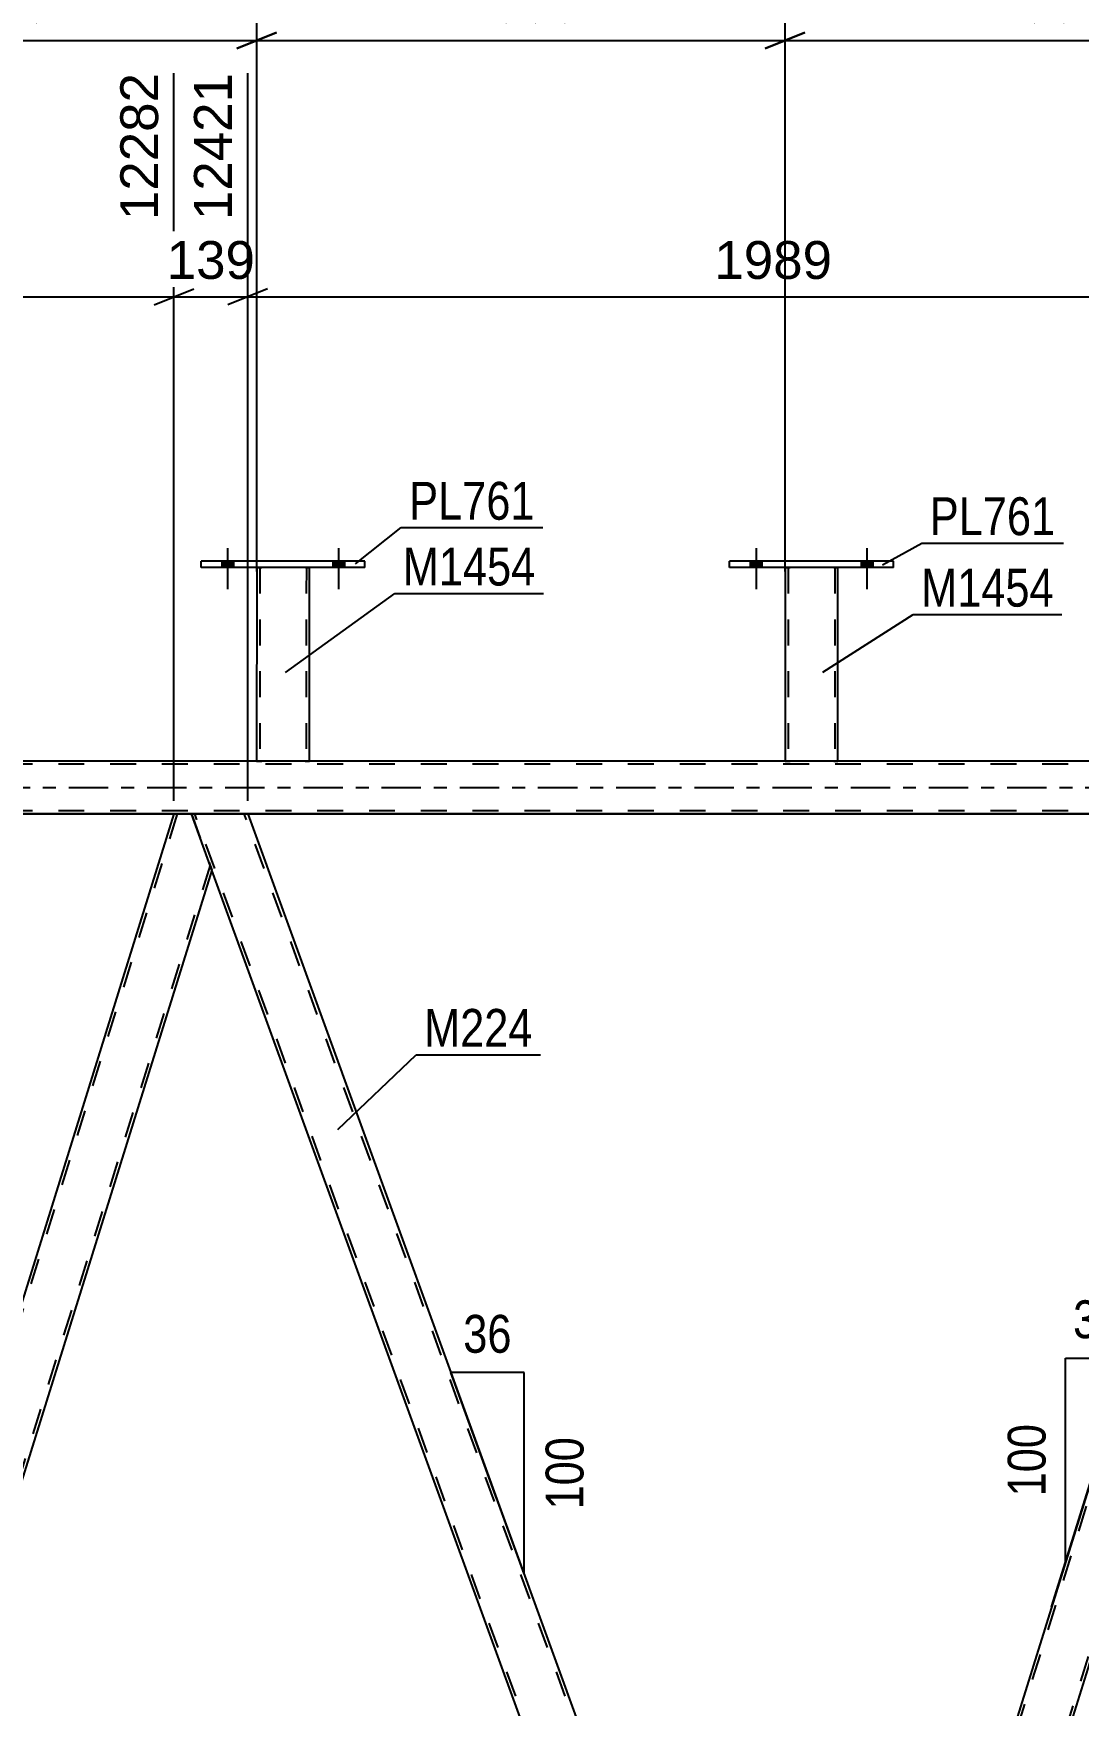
# Model space of a CAD drawing. Header units: millimetres. Extents: x -57 to 784, y -419 to 175.
# Drawn here: x 469.1 to 548.2, y -69.5 to 57.1 of the extents above; entities that cross this region are included whole.
import ezdxf

# ---------------------------------------------------------------- set-up
doc = ezdxf.new("R2010")
doc.units = ezdxf.units.MM
doc.linetypes.add('DXK_LINE_DOT2', pattern=[3.9198, 1.9599, -1.9599])
doc.linetypes.add('DXK_LINE_DOT3', pattern=[5.9187, 2.979, -0.9799, 0.9799, -0.9799])
doc.styles.add('Arial', font='ARIAL.TTF', dxfattribs={"height": 0.2})
doc.styles.add('Arial Narrow', font='ARIALN.TTF', dxfattribs={"height": 0.2})

# ---------------------------------------------------------------- blocks, each defined once
blk = doc.blocks.new('Part-122571493-2599 - 2452')
at = {"color": 2, "linetype": 'Continuous'}
for p, q in [((485.35, -2), (481.09, -2)), ((485.35, -2), (528.2, -119.75)), ((525.49, -124), (482.64, -6.25)), ((529.71, -124), (525.49, -124)), ((529.75, -124), (529.71, -124))]:
    blk.add_line(p, q, dxfattribs=at)
at = {"color": 7, "linetype": 'DXK_LINE_DOT2'}
for p, q in [((481.09, -2), (482.64, -6.25)), ((525.75, -124), (481.35, -2)), ((481.35, -2), (481.36, -2)), ((529.5, -124), (485.09, -2)), ((529.75, -124), (528.2, -119.75)), ((525.75, -124), (525.77, -124))]:
    blk.add_line(p, q, dxfattribs=at)
blk = doc.blocks.new('Part-122571493-2644 - 2452')
at = {"color": 2, "linetype": 'Continuous'}
for p, q in [((564.91, -2), (528.2, -119.75)), ((564.94, -2), (564.91, -2)), ((566.37, -2.4), (567.77, -6.25)), ((567.77, -6.25), (531.07, -124)), ((529.75, -124), (528.2, -119.75)), ((529.75, -124), (530.57, -124)), ((531.03, -124), (530.57, -124)), ((531.07, -124), (531.03, -124))]:
    blk.add_line(p, q, dxfattribs=at)
at = {"color": 7, "linetype": 'DXK_LINE_DOT2'}
for p, q in [((565.16, -2), (528.34, -120.12)), ((564.94, -2), (564.94, -2)), ((564.94, -2), (566.22, -2)), ((566.37, -2.4), (566.22, -2)), ((567.64, -5.88), (530.82, -124)), ((530.57, -124), (530.92, -124))]:
    blk.add_line(p, q, dxfattribs=at)
blk = doc.blocks.new('Part-122571493-2692 - 2452')
at = {"color": 2, "linetype": 'Continuous'}
for p, q in [((486.03, 16.64), (486.02, 2)), ((490.02, 2), (490.03, 16.64)), ((486.06, 2), (486.02, 2)), ((486.16, 2), (486.06, 2)), ((486.32, 2), (486.16, 2)), ((489.72, 2), (486.32, 2)), ((489.88, 2), (489.72, 2)), ((489.98, 2), (489.88, 2)), ((489.98, 2), (490.02, 2))]:
    blk.add_line(p, q, dxfattribs=at)
at = {"color": 7, "linetype": 'DXK_LINE_DOT2'}
for p, q in [((486.03, 16.64), (486.03, 16.64)), ((486.03, 16.64), (486.03, 16.64)), ((486.03, 16.64), (486.03, 16.64)), ((486.06, 16.64), (486.03, 16.64)), ((486.03, 16.64), (486.06, 16.64)), ((486.17, 16.64), (486.06, 16.64)), ((486.06, 16.64), (486.17, 16.64)), ((486.32, 16.64), (486.17, 16.64)), ((486.17, 16.64), (486.32, 16.64)), ((486.27, 16.64), (486.26, 2)), ((486.27, 16.64), (486.27, 16.64)), ((486.28, 16.64), (486.27, 16.64)), ((486.27, 16.64), (486.28, 16.64)), ((486.34, 16.64), (486.28, 16.64)), ((486.28, 16.64), (486.34, 16.64)), ((489.73, 16.64), (486.32, 16.64)), ((489.73, 16.64), (486.32, 16.64)), ((489.64, 16.64), (486.34, 16.64)), ((486.34, 16.64), (486.41, 16.64)), ((489.72, 16.64), (486.41, 16.64)), ((489.72, 16.64), (489.64, 16.64)), ((489.77, 16.64), (489.72, 16.64)), ((489.72, 16.64), (489.77, 16.64)), ((489.73, 16.64), (489.89, 16.64)), ((489.89, 16.64), (489.73, 16.64)), ((489.79, 16.64), (489.77, 16.64)), ((489.77, 16.64), (489.79, 16.64)), ((489.79, 16.64), (489.78, 2)), ((489.79, 16.64), (489.79, 16.64)), ((489.89, 16.64), (489.99, 16.64)), ((489.99, 16.64), (489.89, 16.64)), ((489.99, 16.64), (490.03, 16.64)), ((490.03, 16.64), (489.99, 16.64)), ((490.03, 16.64), (490.03, 16.64)), ((490.03, 16.64), (490.03, 16.64)), ((490.03, 16.64), (490.03, 16.64)), ((486.02, 2), (486.06, 2)), ((486.06, 2), (486.16, 2)), ((486.16, 2), (486.32, 2)), ((486.28, 2), (486.26, 2)), ((486.26, 2), (486.28, 2)), ((486.33, 2), (486.28, 2)), ((486.28, 2), (486.33, 2)), ((489.72, 2), (486.32, 2)), ((489.63, 2), (486.33, 2)), ((486.33, 2), (486.41, 2)), ((489.71, 2), (486.41, 2)), ((489.71, 2), (489.63, 2)), ((489.76, 2), (489.71, 2)), ((489.71, 2), (489.76, 2)), ((489.72, 2), (489.88, 2)), ((489.78, 2), (489.76, 2)), ((489.76, 2), (489.78, 2)), ((489.88, 2), (489.98, 2)), ((489.98, 2), (490.02, 2)), ((490.02, 2), (490.02, 2)), ((490.02, 2), (490.02, 2)), ((490.02, 2), (490.02, 2)), ((490.02, 2), (490.02, 2))]:
    blk.add_line(p, q, dxfattribs=at)
blk = doc.blocks.new('Part-122571493-2749 - 2452')
at = {"color": 7, "linetype": 'DXK_LINE_DOT2'}
for p, q in [((480.02, -2), (443.21, -120.12)), ((482.5, -5.88), (445.68, -124)), ((443.49, -118.4), (443.07, -119.75)), ((447.68, -118.4), (445.93, -124)), ((444.62, -124), (443.07, -119.75)), ((445.93, -124), (444.62, -124))]:
    blk.add_line(p, q, dxfattribs=at)
at = {"color": 2, "linetype": 'Continuous'}
for p, q in [((479.77, -2), (443.49, -118.4)), ((481.09, -2), (479.77, -2)), ((482.64, -6.25), (481.09, -2)), ((482.64, -6.25), (447.68, -118.4))]:
    blk.add_line(p, q, dxfattribs=at)
blk = doc.blocks.new('Part-122571493-2791 - 2452')
at = {"color": 2, "linetype": 'Continuous'}
for p, q in [((481.83, 16.64), (481.83, 17.12)), ((494.23, 17.12), (481.83, 17.12)), ((494.23, 16.64), (481.83, 16.64)), ((494.23, 16.64), (494.23, 17.12))]:
    blk.add_line(p, q, dxfattribs=at)
blk = doc.blocks.new('Part-122571493-2796 - 2452')
at = {"color": 2, "linetype": 'Continuous'}
for p, q in [((526.03, 16.64), (526.03, 2)), ((530.03, 2), (530.03, 16.64)), ((526.06, 2), (526.03, 2)), ((526.17, 2), (526.06, 2)), ((526.32, 2), (526.17, 2)), ((529.73, 2), (526.32, 2)), ((529.89, 2), (529.73, 2)), ((529.99, 2), (529.89, 2)), ((529.99, 2), (530.02, 2))]:
    blk.add_line(p, q, dxfattribs=at)
at = {"color": 7, "linetype": 'DXK_LINE_DOT2'}
for p, q in [((526.03, 16.64), (526.03, 16.64)), ((526.03, 16.64), (526.03, 16.64)), ((526.03, 16.64), (526.03, 16.64)), ((526.07, 16.64), (526.03, 16.64)), ((526.03, 16.64), (526.07, 16.64)), ((526.17, 16.64), (526.07, 16.64)), ((526.07, 16.64), (526.17, 16.64)), ((526.33, 16.64), (526.17, 16.64)), ((526.17, 16.64), (526.33, 16.64)), ((526.27, 16.64), (526.27, 16.64)), ((526.27, 16.64), (526.27, 2)), ((526.29, 16.64), (526.27, 16.64)), ((526.27, 16.64), (526.29, 16.64)), ((526.34, 16.64), (526.29, 16.64)), ((526.29, 16.64), (526.34, 16.64)), ((529.73, 16.64), (526.33, 16.64)), ((529.73, 16.64), (526.33, 16.64)), ((529.64, 16.64), (526.34, 16.64)), ((526.34, 16.64), (526.42, 16.64)), ((529.72, 16.64), (526.42, 16.64)), ((529.72, 16.64), (529.64, 16.64)), ((529.77, 16.64), (529.72, 16.64)), ((529.72, 16.64), (529.77, 16.64)), ((529.73, 16.64), (529.89, 16.64)), ((529.89, 16.64), (529.73, 16.64)), ((529.79, 16.64), (529.77, 16.64)), ((529.77, 16.64), (529.79, 16.64)), ((529.79, 16.64), (529.79, 16.64)), ((529.79, 16.64), (529.79, 2)), ((529.89, 16.64), (529.99, 16.64)), ((529.99, 16.64), (529.89, 16.64)), ((529.99, 16.64), (530.03, 16.64)), ((530.03, 16.64), (529.99, 16.64)), ((530.03, 16.64), (530.03, 16.64)), ((530.03, 16.64), (530.03, 16.64)), ((530.03, 16.64), (530.03, 16.64)), ((526.03, 2), (526.06, 2)), ((526.06, 2), (526.17, 2)), ((526.17, 2), (526.32, 2)), ((526.28, 2), (526.27, 2)), ((526.27, 2), (526.28, 2)), ((526.34, 2), (526.28, 2)), ((526.28, 2), (526.34, 2)), ((529.73, 2), (526.32, 2)), ((529.64, 2), (526.34, 2)), ((526.34, 2), (526.41, 2)), ((529.72, 2), (526.41, 2)), ((529.72, 2), (529.64, 2)), ((529.77, 2), (529.72, 2)), ((529.72, 2), (529.77, 2)), ((529.73, 2), (529.89, 2)), ((529.79, 2), (529.77, 2)), ((529.77, 2), (529.79, 2)), ((529.89, 2), (529.99, 2)), ((529.99, 2), (530.03, 2)), ((530.02, 2), (530.03, 2)), ((530.03, 2), (530.03, 2)), ((530.03, 2), (530.03, 2)), ((530.03, 2), (530.03, 2))]:
    blk.add_line(p, q, dxfattribs=at)
blk = doc.blocks.new('Part-122571493-2801 - 2452')
at = {"color": 2, "linetype": 'Continuous'}
for p, q in [((521.83, 16.64), (521.83, 17.12)), ((534.23, 17.12), (521.83, 17.12)), ((534.23, 16.64), (521.83, 16.64)), ((534.23, 16.64), (534.23, 17.12))]:
    blk.add_line(p, q, dxfattribs=at)
blk = doc.blocks.new('Bolt-122571493-2813 - 2452')
at = {"linetype": 'Continuous'}
for points in [[(483.39, 16.64), (484.27, 16.64), (484.27, 17.12), (483.39, 17.12)], [(491.79, 16.64), (492.67, 16.64), (492.67, 17.12), (491.79, 17.12)]]:
    blk.add_hatch(color=1, dxfattribs=at).paths.add_polyline_path(points)
at = {"color": 1, "linetype": 'Continuous'}
for p, q in [((483.83, 18.12), (483.83, 15)), ((492.23, 18.12), (492.23, 15)), ((483.39, 17.12), (483.39, 16.64)), ((484.27, 17.12), (484.27, 16.64)), ((491.79, 17.12), (491.79, 16.64)), ((492.67, 17.12), (492.67, 16.64))]:
    blk.add_line(p, q, dxfattribs=at)
blk = doc.blocks.new('Bolt-122571493-2814 - 2452')
at = {"linetype": 'Continuous'}
for points in [[(523.39, 16.64), (524.27, 16.64), (524.27, 17.12), (523.39, 17.12)], [(531.79, 16.64), (532.67, 16.64), (532.67, 17.12), (531.79, 17.12)]]:
    blk.add_hatch(color=1, dxfattribs=at).paths.add_polyline_path(points)
at = {"color": 1, "linetype": 'Continuous'}
for p, q in [((523.83, 18.12), (523.83, 15)), ((532.23, 18.12), (532.23, 15)), ((523.39, 17.12), (523.39, 16.64)), ((524.27, 17.12), (524.27, 16.64)), ((531.79, 17.12), (531.79, 16.64)), ((532.67, 17.12), (532.67, 16.64))]:
    blk.add_line(p, q, dxfattribs=at)
blk = doc.blocks.new('Bolt-122571493-2815 - 2452')
at = {"linetype": 'Continuous'}
for points in [[(523.39, 16.64), (524.27, 16.64), (524.27, 17.12), (523.39, 17.12)], [(531.79, 16.64), (532.67, 16.64), (532.67, 17.12), (531.79, 17.12)]]:
    blk.add_hatch(color=1, dxfattribs=at).paths.add_polyline_path(points)
at = {"color": 1, "linetype": 'Continuous'}
for p, q in [((523.83, 18.12), (523.83, 15)), ((532.23, 18.12), (532.23, 15)), ((523.39, 17.12), (523.39, 16.64)), ((524.27, 17.12), (524.27, 16.64)), ((531.79, 17.12), (531.79, 16.64)), ((532.67, 17.12), (532.67, 16.64))]:
    blk.add_line(p, q, dxfattribs=at)
blk = doc.blocks.new('Part-122571493-2881 - 2452')
at = {"color": 7, "linetype": 'DXK_LINE_DOT2'}
for p, q in [((688.57, 1.76), (33.83, 1.76)), ((490.02, 2), (486.02, 2)), ((530.03, 2), (526.03, 2)), ((688.57, -1.76), (33.83, -1.76)), ((660.03, -2), (139.24, -2)), ((485.35, -2), (479.77, -2))]:
    blk.add_line(p, q, dxfattribs=at)
at = {"color": 2, "linetype": 'Continuous'}
for p, q in [((486.02, 2), (450.03, 2)), ((526.03, 2), (490.02, 2)), ((564.94, 2), (530.03, 2)), ((479.77, -2), (400.21, -2)), ((564.91, -2), (485.35, -2))]:
    blk.add_line(p, q, dxfattribs=at)
at = {"color": 7, "linetype": 'DXK_LINE_DOT3'}
blk.add_line((33.83, 0), (698.57, 0), dxfattribs=at)
blk = doc.blocks.new('Bolt-122571493-2935 - 2452')
at = {"linetype": 'Continuous'}
for points in [[(483.39, 16.64), (484.27, 16.64), (484.27, 17.12), (483.39, 17.12)], [(491.79, 16.64), (492.67, 16.64), (492.67, 17.12), (491.79, 17.12)]]:
    blk.add_hatch(color=1, dxfattribs=at).paths.add_polyline_path(points)
at = {"color": 1, "linetype": 'Continuous'}
for p, q in [((483.83, 18.12), (483.83, 15)), ((492.23, 18.12), (492.23, 15)), ((483.39, 17.12), (483.39, 16.64)), ((484.27, 17.12), (484.27, 16.64)), ((491.79, 17.12), (491.79, 16.64)), ((492.67, 17.12), (492.67, 16.64))]:
    blk.add_line(p, q, dxfattribs=at)
blk = doc.blocks.new('StraightDimension-122571493-17803 - 2452')
at = {"color": 7, "linetype": 'Continuous'}
for p, q in [((446.03, 17.06), (446.03, 68.95)), ((486.03, 16.35), (486.03, 68.95)), ((447.53, 57.13), (444.53, 55.93)), ((484.53, 55.93), (487.53, 57.13)), ((446.03, 56.53), (486.03, 56.53))]:
    blk.add_line(p, q, dxfattribs=at)
at = {"color": 0}
blk.add_wipeout([(471.08, 57.28), (471.08, 61.48), (460.98, 61.48), (460.98, 57.28)], dxfattribs=at)
at = {"color": 3, "style": 'Arial'}
blk.add_text('1000', height=2.865, dxfattribs=at).set_placement((461.58, 57.88))
at = {"color": 0, "linetype": 'Continuous'}
blk.add_wipeout([(485.43, 69.55), (481.23, 69.55), (481.23, 57.23), (485.43, 57.23)], dxfattribs=at)
at = {"color": 3, "linetype": 'Continuous', "style": 'Arial'}
blk.add_text('12438', height=2.865, rotation=90.0002, dxfattribs=at).set_placement((484.83, 57.83))
blk = doc.blocks.new('AngleDimension-122571493-25323 - 2452')
at = {"color": 7, "linetype": 'Continuous'}
for p, q in [((504.22, -53.84), (500.73, -44.27)), ((506.27, -44.27), (500.73, -44.27)), ((506.27, -59.5), (500.73, -44.27)), ((506.27, -59.5), (506.27, -44.27))]:
    blk.add_line(p, q, dxfattribs=at)
at = {"color": 0}
for points in [[(505.93, -43.37), (505.93, -39.17), (501.07, -39.17), (501.07, -43.37)], [(511.37, -48.54), (507.17, -48.54), (507.17, -55.23), (511.37, -55.23)]]:
    blk.add_wipeout(points, dxfattribs=at)
at = {"color": 3, "style": 'Arial Narrow'}
blk.add_text('36', height=2.863, dxfattribs=at).set_placement((501.67, -42.77))
blk.add_text('100', height=2.863, rotation=90.0002, dxfattribs=at).set_placement((510.77, -54.63))
blk = doc.blocks.new('StraightDimension-122571493-3928 - 2452')
at = {"color": 7, "linetype": 'Continuous'}
for p, q in [((400.21, -1), (400.21, 54.06)), ((479.77, -1), (479.77, 54.06)), ((401.71, 37.74), (398.71, 36.54)), ((400.21, 37.14), (479.77, 37.14)), ((478.27, 36.54), (481.27, 37.74))]:
    blk.add_line(p, q, dxfattribs=at)
at = {"color": 0}
blk.add_wipeout([(445.04, 37.89), (445.04, 42.09), (434.94, 42.09), (434.94, 37.89)], dxfattribs=at)
at = {"color": 3, "style": 'Arial'}
blk.add_text('1989', height=2.865, dxfattribs=at).set_placement((435.54, 38.49))
at = {"color": 0, "linetype": 'Continuous'}
blk.add_wipeout([(479.17, 54.66), (474.97, 54.66), (474.97, 42.34), (479.17, 42.34)], dxfattribs=at)
at = {"color": 3, "linetype": 'Continuous', "style": 'Arial'}
blk.add_text('12282', height=2.865, rotation=90.0002, dxfattribs=at).set_placement((478.57, 42.94))
blk = doc.blocks.new('StraightDimension-122571493-3946 - 2452')
at = {"color": 7, "linetype": 'Continuous'}
for p, q in [((479.77, -1), (479.77, 54.06)), ((485.35, -1), (485.35, 54.06)), ((478.27, 36.54), (481.27, 37.74)), ((479.77, 37.14), (485.35, 37.14)), ((486.85, 37.74), (483.85, 36.54))]:
    blk.add_line(p, q, dxfattribs=at)
at = {"color": 0}
blk.add_wipeout([(486.49, 37.89), (486.49, 42.09), (478.62, 42.09), (478.62, 37.89)], dxfattribs=at)
at = {"color": 3, "style": 'Arial'}
blk.add_text('139', height=2.865, dxfattribs=at).set_placement((479.22, 38.49))
at = {"color": 0, "linetype": 'Continuous'}
blk.add_wipeout([(484.75, 54.66), (480.55, 54.66), (480.55, 42.34), (484.75, 42.34)], dxfattribs=at)
at = {"color": 3, "linetype": 'Continuous', "style": 'Arial'}
blk.add_text('12421', height=2.865, rotation=90.0002, dxfattribs=at).set_placement((484.15, 42.94))
blk = doc.blocks.new('StraightDimension-122571493-3964 - 2452')
at = {"color": 7, "linetype": 'Continuous'}
for p, q in [((485.35, -1), (485.35, 54.06)), ((564.91, -1), (564.91, 54.06)), ((486.85, 37.74), (483.85, 36.54)), ((485.35, 37.14), (564.91, 37.14)), ((563.41, 36.54), (566.41, 37.74))]:
    blk.add_line(p, q, dxfattribs=at)
at = {"color": 0}
blk.add_wipeout([(530.17, 37.89), (530.17, 42.09), (520.08, 42.09), (520.08, 37.89)], dxfattribs=at)
at = {"color": 3, "style": 'Arial'}
blk.add_text('1989', height=2.865, dxfattribs=at).set_placement((520.68, 38.49))
at = {"color": 0, "linetype": 'Continuous'}
blk.add_wipeout([(564.31, 54.66), (560.11, 54.66), (560.11, 42.34), (564.31, 42.34)], dxfattribs=at)
at = {"color": 3, "linetype": 'Continuous', "style": 'Arial'}
blk.add_text('14410', height=2.865, rotation=90.0002, dxfattribs=at).set_placement((563.71, 42.94))
blk = doc.blocks.new('StraightDimension-122571493-4198 - 2452')
at = {"color": 7, "linetype": 'Continuous'}
blk.add_line((339.53, -2), (655.25, -2), dxfattribs=at)
blk = doc.blocks.new('StraightDimension-122571493-17801 - 2452')
at = {"color": 7, "linetype": 'Continuous'}
for p, q in [((526.03, 16.34), (526.03, 68.95)), ((566.03, 17.64), (566.03, 68.95)), ((527.53, 57.13), (524.53, 55.93)), ((564.53, 55.93), (567.53, 57.13)), ((526.03, 56.53), (566.03, 56.53))]:
    blk.add_line(p, q, dxfattribs=at)
at = {"color": 0}
blk.add_wipeout([(551.08, 57.28), (551.08, 61.48), (540.98, 61.48), (540.98, 57.28)], dxfattribs=at)
at = {"color": 3, "style": 'Arial'}
blk.add_text('1000', height=2.865, dxfattribs=at).set_placement((541.58, 57.88))
at = {"color": 0, "linetype": 'Continuous'}
blk.add_wipeout([(565.43, 69.55), (561.23, 69.55), (561.23, 57.23), (565.43, 57.23)], dxfattribs=at)
at = {"color": 3, "linetype": 'Continuous', "style": 'Arial'}
blk.add_text('14438', height=2.865, rotation=90.0002, dxfattribs=at).set_placement((564.83, 57.83))
blk = doc.blocks.new('StraightDimension-122571493-17802 - 2452')
at = {"color": 7, "linetype": 'Continuous'}
for p, q in [((486.03, 16.35), (486.03, 68.95)), ((526.03, 16.34), (526.03, 68.95)), ((487.53, 57.13), (484.53, 55.93)), ((524.53, 55.93), (527.53, 57.13)), ((486.03, 56.53), (526.03, 56.53))]:
    blk.add_line(p, q, dxfattribs=at)
at = {"color": 0}
blk.add_wipeout([(511.08, 57.28), (511.08, 61.48), (500.98, 61.48), (500.98, 57.28)], dxfattribs=at)
at = {"color": 3, "style": 'Arial'}
blk.add_text('1000', height=2.865, dxfattribs=at).set_placement((501.58, 57.88))
at = {"color": 0, "linetype": 'Continuous'}
blk.add_wipeout([(525.43, 69.55), (521.23, 69.55), (521.23, 57.23), (525.43, 57.23)], dxfattribs=at)
at = {"color": 3, "linetype": 'Continuous', "style": 'Arial'}
blk.add_text('13438', height=2.865, rotation=90.0002, dxfattribs=at).set_placement((524.83, 57.83))
blk = doc.blocks.new('AngleDimension-122571493-25321 - 2452')
at = {"color": 7, "linetype": 'Continuous'}
for p, q in [((547.25, -43.17), (552.07, -43.17)), ((547.25, -58.63), (552.07, -43.17)), ((547.25, -58.63), (547.25, -43.17)), ((546.21, -61.99), (547.25, -58.63))]:
    blk.add_line(p, q, dxfattribs=at)
at = {"color": 0}
for points in [[(552.09, -42.27), (552.09, -38.07), (547.24, -38.07), (547.24, -42.27)], [(546.35, -47.56), (542.15, -47.56), (542.15, -54.24), (546.35, -54.24)]]:
    blk.add_wipeout(points, dxfattribs=at)
at = {"color": 3, "style": 'Arial Narrow'}
blk.add_text('31', height=2.863, dxfattribs=at).set_placement((547.84, -41.67))
blk.add_text('100', height=2.863, rotation=90.0002, dxfattribs=at).set_placement((545.75, -53.64))
blk = doc.blocks.new('Mark-122571493-2595 - 2452')
at = {"color": 0}
blk.add_wipeout([(506.92, -19.62), (506.92, -16.62), (498.7, -16.62), (498.7, -19.62)], dxfattribs=at)
blk.add_wipeout([(506.92, -19.62), (506.92, -16.62), (498.7, -16.62), (498.7, -19.62)], dxfattribs=at)
at = {"color": 30, "linetype": 'Continuous'}
for p, q in [((492.17, -25.88), (498.1, -20.22)), ((498.1, -20.22), (507.52, -20.22))]:
    blk.add_line(p, q, dxfattribs=at)
at = {"color": 3, "style": 'Arial Narrow'}
blk.add_text('M224', height=2.863, dxfattribs=at).set_placement((498.7, -19.62))
blk = doc.blocks.new('Mark-122571493-2688 - 2452')
at = {"color": 0}
blk.add_wipeout([(507.15, 15.29), (507.15, 18.29), (497.09, 18.29), (497.09, 15.29)], dxfattribs=at)
blk.add_wipeout([(507.15, 15.29), (507.15, 18.29), (497.09, 18.29), (497.09, 15.29)], dxfattribs=at)
at = {"color": 30, "linetype": 'Continuous'}
for p, q in [((488.21, 8.71), (496.49, 14.69)), ((496.49, 14.69), (507.75, 14.69))]:
    blk.add_line(p, q, dxfattribs=at)
at = {"color": 3, "style": 'Arial Narrow'}
blk.add_text('M1454', height=2.863, dxfattribs=at).set_placement((497.09, 15.29))
blk = doc.blocks.new('Mark-122571493-2787 - 2452')
at = {"color": 0}
blk.add_wipeout([(507.08, 20.27), (507.08, 23.27), (497.58, 23.27), (497.58, 20.27)], dxfattribs=at)
blk.add_wipeout([(507.08, 20.27), (507.08, 23.27), (497.58, 23.27), (497.58, 20.27)], dxfattribs=at)
at = {"color": 30, "linetype": 'Continuous'}
for p, q in [((493.51, 16.94), (496.98, 19.67)), ((496.98, 19.67), (507.68, 19.67))]:
    blk.add_line(p, q, dxfattribs=at)
at = {"color": 3, "style": 'Arial Narrow'}
blk.add_text('PL761', height=2.863, dxfattribs=at).set_placement((497.58, 20.27))
blk = doc.blocks.new('Mark-122571493-2792 - 2452')
at = {"color": 0}
blk.add_wipeout([(546.38, 13.69), (546.38, 16.69), (536.33, 16.69), (536.33, 13.69)], dxfattribs=at)
blk.add_wipeout([(546.38, 13.69), (546.38, 16.69), (536.33, 16.69), (536.33, 13.69)], dxfattribs=at)
at = {"color": 30, "linetype": 'Continuous'}
for p, q in [((528.9, 8.74), (535.73, 13.09)), ((535.73, 13.09), (546.98, 13.09))]:
    blk.add_line(p, q, dxfattribs=at)
at = {"color": 3, "style": 'Arial Narrow'}
blk.add_text('M1454', height=2.863, dxfattribs=at).set_placement((536.33, 13.69))
blk = doc.blocks.new('Mark-122571493-2797 - 2452')
at = {"color": 0}
blk.add_wipeout([(546.5, 19.1), (546.5, 22.1), (536.99, 22.1), (536.99, 19.1)], dxfattribs=at)
blk.add_wipeout([(546.5, 19.1), (546.5, 22.1), (536.99, 22.1), (536.99, 19.1)], dxfattribs=at)
at = {"color": 30, "linetype": 'Continuous'}
for p, q in [((533.41, 16.85), (536.39, 18.5)), ((536.39, 18.5), (547.1, 18.5))]:
    blk.add_line(p, q, dxfattribs=at)
at = {"color": 3, "style": 'Arial Narrow'}
blk.add_text('PL761', height=2.863, dxfattribs=at).set_placement((536.99, 19.1))

msp = doc.modelspace()

# ---------------------------------------------------------------- block references
for name in ['Bolt-122571493-2813 - 2452', 'Bolt-122571493-2935 - 2452', 'Bolt-122571493-2814 - 2452', 'Bolt-122571493-2815 - 2452', 'Part-122571493-2791 - 2452', 'Part-122571493-2692 - 2452', 'Part-122571493-2801 - 2452', 'Part-122571493-2796 - 2452', 'Part-122571493-2881 - 2452', 'Part-122571493-2749 - 2452', 'Part-122571493-2599 - 2452', 'Part-122571493-2644 - 2452']:
    msp.add_blockref(name, (0, 0))

# ---------------------------------------------------------------- next in the draw order: block references
for name in ['StraightDimension-122571493-17803 - 2452', 'AngleDimension-122571493-25323 - 2452']:
    msp.add_blockref(name, (0, 0))

# ---------------------------------------------------------------- next in the draw order: block references
msp.add_blockref('StraightDimension-122571493-3928 - 2452', (0, 0))

# ---------------------------------------------------------------- next in the draw order: block references
msp.add_blockref('StraightDimension-122571493-3946 - 2452', (0, 0))

# ---------------------------------------------------------------- next in the draw order: block references
msp.add_blockref('StraightDimension-122571493-3964 - 2452', (0, 0))

# ---------------------------------------------------------------- next in the draw order: block references
for name in ['StraightDimension-122571493-17801 - 2452', 'StraightDimension-122571493-4198 - 2452']:
    msp.add_blockref(name, (0, 0))

# ---------------------------------------------------------------- next in the draw order: block references
for name in ['StraightDimension-122571493-17802 - 2452', 'Mark-122571493-2792 - 2452', 'Mark-122571493-2595 - 2452', 'AngleDimension-122571493-25321 - 2452']:
    msp.add_blockref(name, (0, 0))

# ---------------------------------------------------------------- next in the draw order: block references
for name in ['Mark-122571493-2797 - 2452', 'Mark-122571493-2688 - 2452']:
    msp.add_blockref(name, (0, 0))

# ---------------------------------------------------------------- next in the draw order: block references
msp.add_blockref('Mark-122571493-2787 - 2452', (0, 0))

doc.saveas('drawing.dxf')
